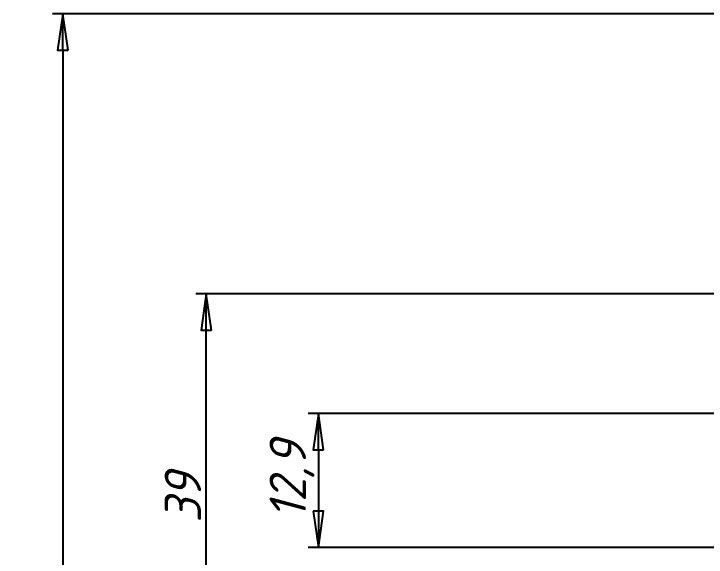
# Model space of a CAD drawing. Header units: millimetres. Extents: x 0 to 841, y 0 to 594.
# Drawn here: x 75.5 to 142, y 438.3 to 490.5 of the extents above; entities that cross this region are included whole.
import ezdxf

# ---------------------------------------------------------------- set-up
doc = ezdxf.new("R2010")
doc.units = ezdxf.units.MM
doc.layers.add('Размер (ГОСТ)', color=7, linetype='Continuous', lineweight=25)
doc.styles.add('Обычный текст (ГОСТ)', font='GOST Common Italic.ttf')
doc.dimstyles.new('Обычный (ГОСТ)', dxfattribs={"dimtxt": 3.5, "dimasz": 3.5, "dimexe": 1, "dimexo": 0, "dimgap": 0.5, "dimtad": 1, "dimrnd": 1e-08, "dimtxsty": 'Обычный текст (ГОСТ)', "dimblk": 'Filled-1', "dimcen": 0.09, "dimdle": 15, "dimclrd": 256, "dimclre": 256, "dimclrt": 256, "dimazin": 2, "dimtfac": 0.714286, "dimtdec": 3, "dimtmove": 0, "dimatfit": 3, "dimfxl": 1, "dimtolj": 1, "dimlwd": 25, "dimlwe": 25, "dimarcsym": 0})

# ---------------------------------------------------------------- blocks, each defined once
blk = doc.blocks.new('Filled-1')
at = {"color": 0}
for p, q in [((0, 0), (-1, 0.143)), ((-1, 0.143), (-1, -0.143)), ((-1, 0), (0, 0)), ((-1, -0.143), (0, 0))]:
    blk.add_line(p, q, dxfattribs=at)
at = {"color": 0, "flags": 128}
blk.add_lwpolyline([(-1, -0.143), (0, 0), (-1, 0.143), (-1, -0.143)], dxfattribs=at)
at = {"color": 0}
blk.add_solid([(-1, -0.143), (0, 0), (-1, 0.143), (-1, -0.143)], dxfattribs=at)
blk = doc.blocks.new('*D8')
at = {"layer": 'Defpoints', "color": 0, "linetype": 'Continuous', "transparency": 16777216}
for p in [(150.297, 490.528), (80.176, 372.413), (137.642, 372.413)]:
    blk.add_point(p, dxfattribs=at)
at = {"layer": 'Размер (ГОСТ)', "linetype": 'Continuous', "lineweight": 25, "transparency": 16777216}
for p, q in [((150.297, 490.528), (79.176, 490.528)), ((80.176, 487.028), (80.176, 375.913)), ((137.642, 372.413), (79.176, 372.413))]:
    blk.add_line(p, q, dxfattribs=at)
at = {"layer": 'Размер (ГОСТ)', "linetype": 'Continuous', "lineweight": 25, "transparency": 16777216, "xscale": 3.5, "yscale": 3.5, "zscale": 3.5}
for p, rotation in [((80.176, 490.528), 90), ((80.176, 372.413), 270)]:
    blk.add_blockref('Filled-1', p, dxfattribs=dict(at, rotation=rotation))
at = {"layer": 'Размер (ГОСТ)', "linetype": 'Continuous', "lineweight": 25, "transparency": 16777216, "insert": (75.476, 426.217), "char_height": 3.5, "attachment_point": 1, "rotation": 90, "style": 'Обычный текст (ГОСТ)'}
blk.add_mtext('\\A1;118,11', dxfattribs=at)
blk = doc.blocks.new('*D12')
at = {"layer": 'Defpoints', "color": 0, "linetype": 'Continuous', "transparency": 16777216}
for p in [(93.966, 463.638), (145.236, 463.638), (145.236, 424.638)]:
    blk.add_point(p, dxfattribs=at)
at = {"layer": 'Размер (ГОСТ)', "linetype": 'Continuous', "lineweight": 25, "transparency": 16777216}
for p, q in [((145.236, 463.638), (92.966, 463.638)), ((93.966, 428.138), (93.966, 460.138)), ((145.236, 424.638), (92.966, 424.638))]:
    blk.add_line(p, q, dxfattribs=at)
at = {"layer": 'Размер (ГОСТ)', "linetype": 'Continuous', "lineweight": 25, "transparency": 16777216, "xscale": 3.5, "yscale": 3.5, "zscale": 3.5}
for p, rotation in [((93.966, 463.638), 90), ((93.966, 424.638), 270)]:
    blk.add_blockref('Filled-1', p, dxfattribs=dict(at, rotation=rotation))
at = {"layer": 'Размер (ГОСТ)', "linetype": 'Continuous', "lineweight": 25, "transparency": 16777216, "insert": (89.966, 441.63), "char_height": 3.5, "attachment_point": 1, "rotation": 90, "style": 'Обычный текст (ГОСТ)'}
blk.add_mtext('\\A1;39', dxfattribs=at)
blk = doc.blocks.new('*D13')
at = {"layer": 'Defpoints', "color": 0, "linetype": 'Continuous', "transparency": 16777216}
for p in [(145.418, 452.143), (104.753, 439.243), (145.418, 439.243)]:
    blk.add_point(p, dxfattribs=at)
at = {"layer": 'Размер (ГОСТ)', "linetype": 'Continuous', "lineweight": 25, "transparency": 16777216}
for p, q in [((145.418, 452.143), (103.753, 452.143)), ((104.753, 448.643), (104.753, 442.743)), ((145.418, 439.243), (103.753, 439.243))]:
    blk.add_line(p, q, dxfattribs=at)
at = {"layer": 'Размер (ГОСТ)', "linetype": 'Continuous', "lineweight": 25, "transparency": 16777216, "xscale": 3.5, "yscale": 3.5, "zscale": 3.5}
for p, rotation in [((104.753, 452.143), 90), ((104.753, 439.243), 270)]:
    blk.add_blockref('Filled-1', p, dxfattribs=dict(at, rotation=rotation))
at = {"layer": 'Размер (ГОСТ)', "linetype": 'Continuous', "lineweight": 25, "transparency": 16777216, "insert": (100.053, 441.969), "char_height": 3.5, "attachment_point": 1, "rotation": 90, "style": 'Обычный текст (ГОСТ)'}
blk.add_mtext('\\A1;12,9', dxfattribs=at)

msp = doc.modelspace()

# ---------------------------------------------------------------- dimensions: what is measured, and where the dimension line sits
at = {"layer": 'Размер (ГОСТ)', "linetype": 'Continuous', "lineweight": 25}
for base, p1, p2, angle, picture, middle in [((80.1764, 372.4133), (150.2973, 490.5277), (137.6417, 372.4133), 270, '*D8', (80.1764, 431.4705)), ((93.966, 463.638), (145.236, 424.638), (145.236, 463.638), 90, '*D12', (93.966, 444.138)), ((104.753, 439.243), (145.418, 452.143), (145.418, 439.243), 90, '*D13', (104.753, 445.693))]:
    dim = msp.add_linear_dim(base=base, p1=p1, p2=p2, angle=angle, dimstyle='Обычный (ГОСТ)', override={"dimgap": 0.5, "dimdec": 2, "dimtol": 0, "dimlim": 0, "dimtp": 0, "dimtm": 0, "dimtdec": 3, "dimtofl": 0, "dimatfit": 1}, dxfattribs=at)
    dim.commit()
    dim.dimension.update_dxf_attribs({"geometry": picture, "text_midpoint": middle, "dimtype": 160})

doc.saveas('drawing.dxf')
